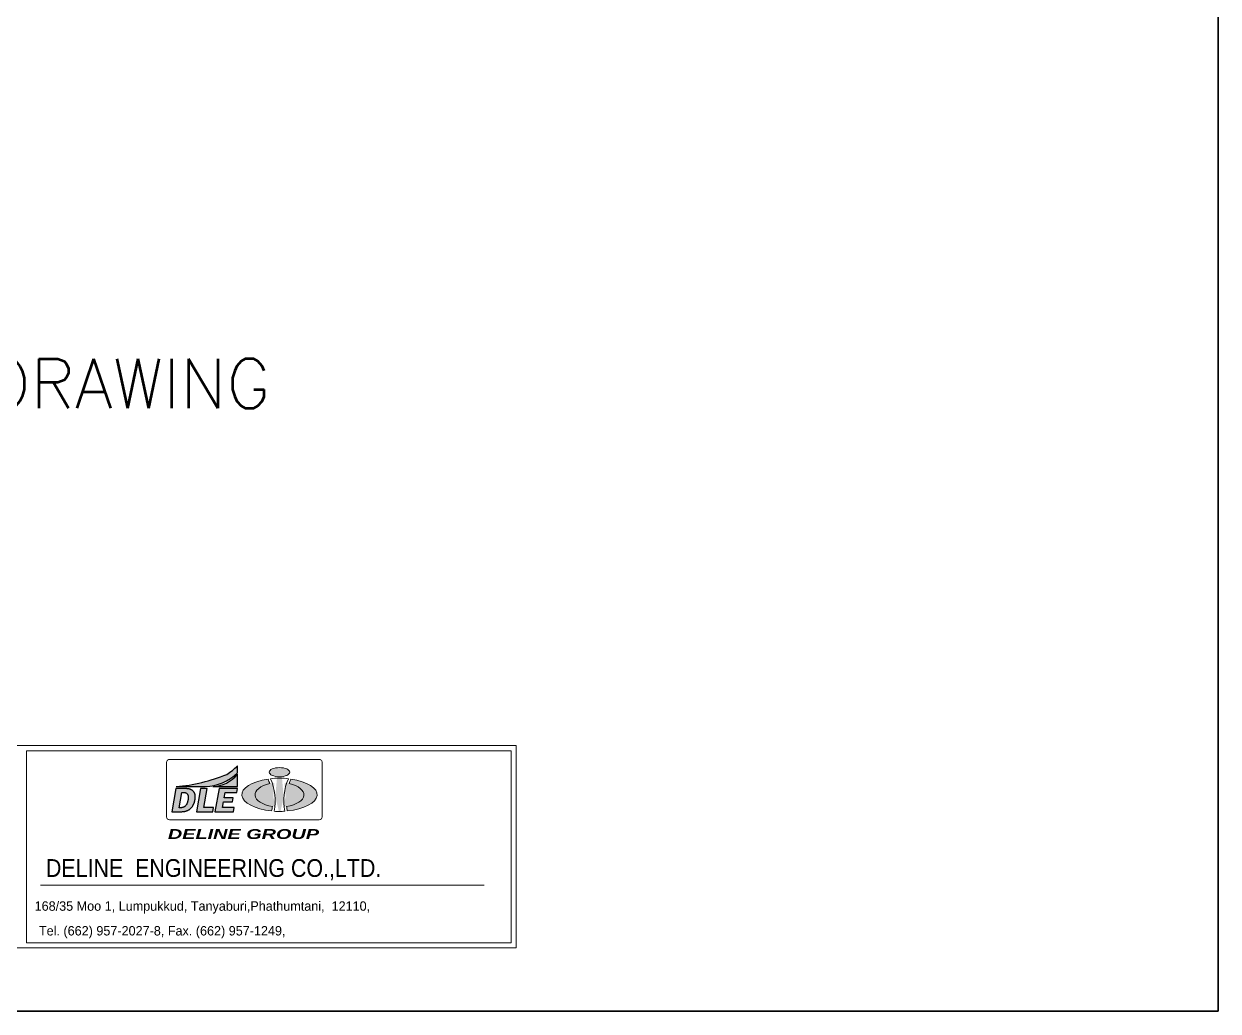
# Model space of a CAD drawing. Header units: millimetres. Extents: x 12053 to 14213, y -1155 to 627.
# Drawn here: x 13783.1 to 14213.3, y -466 to -110.4 of the extents above; entities that cross this region are included whole.
import ezdxf

# ---------------------------------------------------------------- set-up
doc = ezdxf.new("R2010")
doc.units = ezdxf.units.MM
doc.header["$LTSCALE"] = 6
doc.layers.add('FR-HED', color=4, linetype='Continuous')
doc.layers.add('PDF_Geometry', color=7, linetype='Continuous')
doc.styles.add('cordia', font='cordia.shx', dxfattribs={"height": 1.9})
doc.styles.add('ROMANS', font='romans')
doc.styles.add('SLDTEXTSTYLE0', font='TXT', dxfattribs={"width": 0.7})

# ---------------------------------------------------------------- blocks, each defined once
blk = doc.blocks.new('dle')
h = blk.add_hatch(color=5)
edge = h.paths.add_edge_path(flags=0)
edge.add_arc((-9.430068731784559, 14.00970964352837), 11.99946329030294, 271.9821036755247, 314.2254867279619)
edge.add_line((-1.060635854661086, 5.410889226129711), (-1.060635854661086, 7.134923260146934))
edge.add_arc((-11.41370212692709, 17.50743417471494), 14.65520262259908, 301.67288878283824, 314.946245375846, ccw=False)
edge.add_arc((-19.61735345444322, 43.45271759127218), 41.57750898584276, 274.7403286000644, 292.48153559218787, ccw=False)
edge.add_line((-16.18138859843748, 2.017425882698717), (-9.015039269186673, 2.017425882698717))
h = blk.add_hatch(color=1)
edge = h.paths.add_edge_path()
edge.add_ellipse((9.282591852897895, 5.566803876517042), major_axis=(2.528534041965131, 0), ratio=0.4463592858230124, start_angle=0, end_angle=360)
h = blk.add_hatch(color=5)
edge = h.paths.add_edge_path(flags=0)
edge.add_line((-1.060635854661086, 2.017425882698717), (-1.060635854661086, 5.061490527237765))
edge.add_arc((-7.458767312782584, 10.24414996554151), 8.233835376551207, 272.38145352481615, 320.99159222325613, ccw=False)
edge.add_line((-7.116633022065798, 2.017425882698717), (-1.060635854661086, 2.017425882698717))
at = {"linetype": 'Continuous'}
h = blk.add_hatch(color=1, dxfattribs=at)
edge = h.paths.add_edge_path(flags=0)
edge.add_ellipse((9.282591852897895, 0), major_axis=(6.035348208313751, 8.255281513093938e-15), ratio=0.4937199814262935, start_angle=113.0787753565109, end_angle=253.1989490431069, ccw=False)
edge.add_arc((-4.979845820758783, -1.411525781733872), 12.60059747816523, 19.24286183501346, 24.79526594527965)
edge.add_ellipse((9.875097715848824, 0), major_axis=(9.875097715848513, 1.238292226964094e-13), ratio=0.4179907631880291, start_angle=110.2378082024716, end_angle=255.2082611563545)
edge.add_arc((-4.979845820758783, -1.411525781733872), 12.60059747816213, 348.1878742098764, 353.4330683967182)
h = blk.add_hatch(color=1, dxfattribs=at)
edge = h.paths.add_edge_path(flags=0)
edge.add_ellipse((8.690085989957879, 0), major_axis=(-9.875097715833704, 1.651056302618787e-14), ratio=0.4179907631895262, start_angle=253.7319204317476, end_angle=266.5601872324853)
edge.add_ellipse((9.875097715848824, 0), major_axis=(9.875097715844337, 0), ratio=0.4179907631890752, start_angle=93.43981276751309, end_angle=106.4951676919695)
edge.add_arc((-4.979845820758783, -1.411525781733872), 13.19310334111446, 348.4157119153354, 24.015336561994616, ccw=False)
edge.add_ellipse((9.90230356135362, 0.001184124988867552), major_axis=(-11.21169220674284, 0.02244906240030023), ratio=0.3682598703982211, start_angle=79.98570947252364, end_angle=86.87368411700648)
edge.add_ellipse((8.690085989957879, 0), major_axis=(-9.875097715833704, 1.651056302618787e-14), ratio=0.4179907631895262, start_angle=93.43981276752828, end_angle=101.2587257024934)
edge.add_arc((23.54502952660914, -1.411525781919863), 13.19310334111491, 155.9846634389345, 191.5286169408379, ccw=False)
edge.add_ellipse((8.690085989957879, 0), major_axis=(-9.87509770433795, 0), ratio=0.4179907636778736, start_angle=253.5048322885492, end_angle=253.7319204137464)
h = blk.add_hatch(color=1, dxfattribs=at)
edge = h.paths.add_edge_path(flags=0)
edge.add_ellipse((9.282591852897895, 0), major_axis=(-6.035348208325973, 2.47658445392818e-14), ratio=0.4937199814249996, start_angle=106.8010509568341, end_angle=246.9212246435544, ccw=False)
edge.add_arc((23.54502952660914, -1.411525781919863), 12.60059747818162, 186.566931602447, 191.8121257886403)
edge.add_ellipse((8.690085989957879, 0), major_axis=(-9.875097715420008, 1.651056302618788e-14), ratio=0.4179907631926678, start_angle=104.7917388440262, end_angle=249.7621917969055)
edge.add_arc((23.54502952660914, -1.411525781919863), 12.60059747826385, 155.2047340547041, 160.7571381642528)
h = blk.add_hatch(color=5)
h.paths.add_polyline_path([(-12.3752817935092, 1.204066269494888), (-12.46457335666491, 1.249432144358252), (-12.5574653861986, 1.291197552974609), (-12.65467797516612, 1.328642402062087), (-12.70436440958292, 1.345204546865261), (-12.79581625258652, 1.37328818368951), (-12.89158865504578, 1.399931634007771), (-12.99024143060888, 1.424414804564549), (-13.09393485884357, 1.44673769537485), (-13.2005086601348, 1.466900306423668), (-13.3114030208817, 1.485622730969226), (-13.42661794119704, 1.50218487575512), (-13.54543332775211, 1.516586740801813), (-13.66784918056146, 1.529548419341609), (-13.79386549965056, 1.540349818125833), (-13.92420237820625, 1.548990937139024), (-14.05813972306714, 1.555471776408467), (-14.1963976274601, 1.560512429176924), (-14.33825599802367, 1.563392802177987), (-14.48371483492883, 1.564112895421204), (-16.25082367500727, 1.564112895421204), (-17.26327478715029, -4.183671440939179), (-15.29958048932167, -4.183671440939179), (-15.15556183892113, -4.182231254449562), (-15.01586374805993, -4.17935088144668), (-14.87976612347848, -4.175030321933718), (-14.74798905838907, -4.167829389403323), (-14.61981245951029, -4.159188270384675), (-14.4959564201672, -4.148386871615457), (-14.37642094037801, -4.136145286325245), (-14.26120602006267, -4.12102332803579), (-14.14959156601617, -4.104461183249441), (-14.04229767154902, -4.086458851949828), (-13.93860424329614, -4.065576147640968), (-13.88891780886115, -4.05477474887175), (-13.77226270211395, -4.024530832298296), (-13.6570477817877, -3.989966356197328), (-13.54327304795879, -3.95036122735155), (-13.43093850070727, -3.90499535247227), (-13.32076423315812, -3.854588824834991), (-13.21203015215724, -3.799141644464271), (-13.1040161643723, -3.73865381129508), (-12.99816245633701, -3.673125325368346), (-12.89446902806594, -3.602556186698621), (-12.84334240721728, -3.565111337602048), (-12.76125177643553, -3.501743131432249), (-12.68132142549439, -3.434054365761767), (-12.60283126105787, -3.362765133825633), (-12.52578128309688, -3.28787543563385), (-12.45089158491828, -3.208665177920466), (-12.37744207323703, -3.125854453960528), (-12.30615284128362, -3.03944326374949), (-12.23630379586393, -2.948711513992293), (-12.16861503017935, -2.855099391263593), (-12.10236645100304, -2.757166709006924), (-12.03827815163459, -2.654913467243205), (-12.00227348898989, -2.595145727349973), (-11.95474733443189, -2.511614910121807), (-11.90938145951077, -2.42664390639311), (-11.86617586440116, -2.340232716187074), (-11.82513054901938, -2.25238133944822), (-11.78696560670141, -2.163089776210199), (-11.75024085083351, -2.071637933232068), (-11.715676374748, -1.9787459037384), (-11.68327217844853, -1.883693594507349), (-11.65302826188417, -1.787921191999885), (-11.62494462504401, -1.689988509750492), (-11.59902126794623, -1.590615640980559), (-11.57453809738217, -1.48908249247097), (-11.55293529984556, -1.386829250714527), (-11.53349278204769, -1.282415729196146), (-11.51621054397765, -1.17944239418739), (-11.50036849244134, -1.06782794013634), (-11.48668672065105, -0.9583737658440441), (-11.47588532187729, -0.8517999645728196), (-11.46796429608366, -0.7473864430526191), (-11.46364373657343, -0.6451332012998137), (-11.46148345683469, -0.5457603325371565), (-11.46220355013065, -0.4492678367996632), (-11.46580401636675, -0.3549356207872734), (-11.47228485561573, -0.2634837778023211), (-11.48236616118083, -0.1741922145802164), (-11.49460774644103, -0.08778102435280744), (-11.50972970471776, -0.003530113873694063), (-11.52773203602919, 0.07856051683347687), (-11.54861474033532, 0.1570506812781787), (-11.57237781763615, 0.234100659233718), (-11.59902126794623, 0.3082702641804644), (-11.62854509132012, 0.3795594961111419), (-11.66094928762323, 0.4486884482857931), (-11.69263339072495, 0.5091762814472531), (-11.74376001157361, 0.5984678446839098), (-11.7984870987093, 0.6827187551402858), (-11.85753474535522, 0.7626491061041634), (-11.92018285827362, 0.8389789908001148), (-11.98643143747177, 0.910268222745799), (-12.05628048290237, 0.9772368951616954), (-12.13045008782501, 1.040605101326491), (-12.20822015902013, 1.098932654720556), (-12.29031078975459, 1.15365974186534)], flags=0)
h.paths.add_polyline_path([(-15.44863979243019, -3.197863779143972), (-14.78327362771961, 0.5790253268796732), (-14.50459753921314, 0.5790253268796732), (-14.33249525202336, 0.5747047673576162), (-14.19999809369256, 0.5653435550943868), (-14.07686214762361, 0.5509416900476936), (-13.96380750704702, 0.5300589857538398), (-13.86011407878323, 0.5041356286806149), (-13.76578186280676, 0.4731716188639439), (-13.66517078491597, 0.4284555842450573), (-13.58647864307932, 0.3795594961111419), (-13.51734969091194, 0.3241123157167749), (-13.4547015780372, 0.2593039230478098), (-13.39781421111911, 0.1844142248578464), (-13.34668759022679, 0.09944322113278758), (-13.30132171536025, 0.005111005145863601), (-13.26047407268561, -0.1025782346937376), (-13.23795350920773, -0.1763524943221455), (-13.22139136437181, -0.2490819127719988), (-13.20770959262882, -0.3261318907202622), (-13.19834838036695, -0.4082225214347091), (-13.19258763434118, -0.4946337116643917), (-13.19042735455878, -0.5853654613742947), (-13.19186754110706, -0.6811378638831229), (-13.19618810062093, -0.7812308258885423), (-13.20482921964503, -0.8856443474141997), (-13.21707080485794, -0.9950985216942172), (-13.2329128563797, -1.108873255494018), (-13.25235537424305, -1.227688642044086), (-13.27395817176148, -1.343623655600368), (-13.29772124909141, -1.459558669149374), (-13.32292451294052, -1.571173123200424), (-13.34956796325423, -1.678467017720322), (-13.37765160007621, -1.781440352735899), (-13.40645533016504, -1.879373034978016), (-13.43741933996716, -1.972985157728999), (-13.46982353632484, -2.062276720959289), (-13.50366791912165, -2.146527631423396), (-13.53823239525809, -2.227178075623215), (-13.57495715106415, -2.302787867083225), (-13.61312209343669, -2.37335700575295), (-13.65200712902515, -2.440325678192949), (-13.69665291063939, -2.509454630365326), (-13.76794214260008, -2.609547592363469), (-13.84211174752636, -2.701719528610738), (-13.91916172548736, -2.784530252584773), (-13.9983719831871, -2.858699857516513), (-14.08118270714476, -2.924228343445066), (-14.1661537108339, -2.981115710344056), (-14.25400508758685, -3.030082051453064), (-14.31161254772087, -3.056005408535839), (-14.41170550971219, -3.093450257616041), (-14.51899940423755, -3.125854453960528), (-14.63349423131876, -3.151777811028751), (-14.756630177435, -3.171940422077569), (-14.88624696273837, -3.186342287131083), (-15.02450486708403, -3.19498340615155), (-15.16996370390916, -3.197863779143972)], flags=0)
for points in [[(-6.937137555367372, -3.105691842913529), (-9.34368920315319, -3.105691842913529), (-8.521342709493183, 1.564112895421204), (-10.16243523048252, 1.564112895421204), (-11.17488634258189, -4.183671440939179), (-7.127242173861305, -4.183671440939179)], [(-4.1323743393732, 0.5790253268796732), (-1.233278907369822, 0.5790253268796732), (-1.059736433704529, 1.564112895421204), (-5.599924386708153, 1.564112895421204), (-6.612375498807523, -4.183671440939179), (-2.072187545803899, -4.183671440939179), (-1.891444139590021, -3.156098370533982), (-4.790539571593399, -3.156098370533982), (-4.541387306464458, -1.741115130615981), (-2.28749542809237, -1.741115130615981), (-2.113952954390697, -0.7560275620749053), (-4.367844832726405, -0.7560275620749053)]]:
    blk.add_hatch(color=5).paths.add_polyline_path(points, flags=0)
at = {"color": 5}
for p, q in [((-1.060635854661086, 5.410889226129711), (-1.060635854661086, 7.134923260147389)), ((-1.060635854661086, 2.017425882698717), (-1.060635854661086, 5.061490527230944)), ((-16.25082367500727, 1.564112895421204), (-17.26327478715029, -4.183671440939179)), ((-14.48371483492883, 1.564112895421204), (-16.25082367500727, 1.564112895421204)), ((-16.18138859843748, 2.017425882698717), (-9.015039269233966, 2.017425882698717)), ((-15.44863979243019, -3.197863779143972), (-14.78327362771961, 0.5790253268796732)), ((-14.78327362771961, 0.5790253268796732), (-14.50459753921314, 0.5790253268796732)), ((-14.50459753921314, 0.5790253268796732), (-14.33249525202336, 0.574704767358071)), ((-14.33825599802367, 1.563392802177987), (-14.48371483492883, 1.564112895421204)), ((-14.1963976274601, 1.560512429176924), (-14.33825599802367, 1.563392802177987)), ((-14.33249525202336, 0.574704767358071), (-14.19999809369256, 0.5653435550943868)), ((-14.19999809369256, 0.5653435550943868), (-14.07686214762361, 0.5509416900476936)), ((-14.05813972306714, 1.555471776408467), (-14.1963976274601, 1.560512429176924)), ((-14.07686214762361, 0.5509416900476936), (-13.96380750704702, 0.5300589857538398)), ((-13.92420237820625, 1.548990937139024), (-14.05813972306714, 1.555471776408467)), ((-13.96380750704702, 0.5300589857538398), (-13.86011407878323, 0.5041356286810696)), ((-13.79386549965056, 1.540349818125833), (-13.92420237820625, 1.548990937139024)), ((-13.86011407878323, 0.5041356286810696), (-13.76578186280676, 0.4731716188643986)), ((-13.66784918056146, 1.529548419342063), (-13.79386549965056, 1.540349818125833)), ((-13.76578186280676, 0.4731716188643986), (-13.66517078491597, 0.4284555842450573)), ((-13.54543332775211, 1.516586740801813), (-13.66784918056146, 1.529548419342063)), ((-13.66517078491597, 0.4284555842450573), (-13.58647864307932, 0.3795594961111419)), ((-13.58647864307932, 0.3795594961111419), (-13.51734969091194, 0.3241123157167749)), ((-13.42661794119704, 1.50218487575512), (-13.54543332775211, 1.516586740801813)), ((-13.51734969091194, 0.3241123157167749), (-13.4547015780372, 0.2593039230478098)), ((-13.4547015780372, 0.2593039230478098), (-13.39781421111911, 0.1844142248578464)), ((-13.3114030208817, 1.485622730969226), (-13.42661794119704, 1.50218487575512)), ((-13.39781421111911, 0.1844142248578464), (-13.34668759022679, 0.09944322113278758)), ((-13.34668759022679, 0.09944322113278758), (-13.30132171536025, 0.005111005146318348)), ((-13.2005086601348, 1.466900306424122), (-13.3114030208817, 1.485622730969226)), ((-13.30132171536025, 0.005111005146318348), (-13.26047407268561, -0.1025782346937376)), ((-13.09393485884357, 1.446737695375305), (-13.2005086601348, 1.466900306424122)), ((-12.99024143060888, 1.424414804564549), (-13.09393485884357, 1.446737695375305)), ((-12.89158865504578, 1.399931634007771), (-12.99024143060888, 1.424414804564549)), ((-12.79581625258652, 1.373288183689965), (-12.89158865504578, 1.399931634007771)), ((-12.70436440958292, 1.345204546865261), (-12.79581625258652, 1.373288183689965)), ((-12.65467797516612, 1.328642402062542), (-12.70436440958292, 1.345204546865261)), ((-12.5574653861986, 1.291197552974609), (-12.65467797516612, 1.328642402062542)), ((-12.46457335666491, 1.249432144358252), (-12.5574653861986, 1.291197552974609)), ((-12.3752817935092, 1.204066269494888), (-12.46457335666491, 1.249432144358252)), ((-12.29031078975459, 1.15365974186534), (-12.3752817935092, 1.204066269494888)), ((-12.20822015902013, 1.098932654721011), (-12.29031078975459, 1.15365974186534)), ((-12.13045008782501, 1.040605101326491), (-12.20822015902013, 1.098932654721011)), ((-12.05628048290237, 0.9772368951616954), (-12.13045008782501, 1.040605101326491)), ((-11.98643143747177, 0.910268222745799), (-12.05628048290237, 0.9772368951616954)), ((-11.92018285827362, 0.8389789908005696), (-11.98643143747177, 0.910268222745799)), ((-11.85753474535522, 0.7626491061041634), (-11.92018285827362, 0.8389789908005696)), ((-11.7984870987093, 0.6827187551402858), (-11.85753474535522, 0.7626491061041634)), ((-11.74376001157361, 0.5984678446839098), (-11.7984870987093, 0.6827187551402858)), ((-11.69263339072495, 0.5091762814477079), (-11.74376001157361, 0.5984678446839098)), ((-11.66094928762323, 0.4486884482857931), (-11.69263339072495, 0.5091762814477079)), ((-11.62854509132012, 0.3795594961111419), (-11.66094928762323, 0.4486884482857931)), ((-11.59902126794623, 0.3082702641804644), (-11.62854509132012, 0.3795594961111419)), ((-11.57237781763615, 0.234100659233718), (-11.59902126794623, 0.3082702641804644)), ((-11.54861474033532, 0.1570506812786334), (-11.57237781763615, 0.234100659233718)), ((-11.52773203602919, 0.07856051683347687), (-11.54861474033532, 0.1570506812786334)), ((-11.50972970471776, -0.003530113873694063), (-11.52773203602919, 0.07856051683347687)), ((-10.16243523048252, 1.564112895421204), (-11.17488634258189, -4.183671440939179)), ((-8.521342709493183, 1.564112895421204), (-10.16243523048252, 1.564112895421204)), ((-9.34368920315319, -3.105691842913529), (-8.521342709493183, 1.564112895421204)), ((-7.116633022065798, 2.017425882698717), (-1.060635854661086, 2.017425882698717)), ((-5.599924386708153, 1.564112895421204), (-6.612375498807523, -4.183671440939179)), ((-1.059736433704529, 1.564112895421204), (-5.599924386708153, 1.564112895421204)), ((-4.367844832726405, -0.7560275620744505), (-4.1323743393732, 0.5790253268796732)), ((-4.1323743393732, 0.5790253268796732), (-1.233278907369822, 0.5790253268796732)), ((-1.233278907369822, 0.5790253268796732), (-1.059736433704529, 1.564112895421204)), ((-14.08118270714476, -2.924228343445066), (-14.1661537108339, -2.981115710344056)), ((-13.9983719831871, -2.858699857516513), (-14.08118270714476, -2.924228343445066)), ((-13.91916172548736, -2.784530252584318), (-13.9983719831871, -2.858699857516513)), ((-13.84211174752636, -2.701719528610283), (-13.91916172548736, -2.784530252584318)), ((-13.76794214260008, -2.609547592363469), (-13.84211174752636, -2.701719528610283)), ((-13.69665291063939, -2.509454630365326), (-13.76794214260008, -2.609547592363469)), ((-13.65200712902515, -2.440325678192949), (-13.69665291063939, -2.509454630365326)), ((-13.61312209343669, -2.37335700575295), (-13.65200712902515, -2.440325678192949)), ((-13.57495715106415, -2.30278786708277), (-13.61312209343669, -2.37335700575295)), ((-13.53823239525809, -2.227178075623215), (-13.57495715106415, -2.30278786708277)), ((-13.50366791912165, -2.146527631423396), (-13.53823239525809, -2.227178075623215)), ((-13.46982353632484, -2.062276720959289), (-13.50366791912165, -2.146527631423396)), ((-13.43741933996716, -1.972985157728999), (-13.46982353632484, -2.062276720959289)), ((-13.40645533016504, -1.879373034978016), (-13.43741933996716, -1.972985157728999)), ((-13.37765160007621, -1.781440352735899), (-13.40645533016504, -1.879373034978016)), ((-13.34956796325423, -1.678467017720322), (-13.37765160007621, -1.781440352735899)), ((-13.32292451294052, -1.571173123199969), (-13.34956796325423, -1.678467017720322)), ((-13.29772124909141, -1.459558669149374), (-13.32292451294052, -1.571173123199969)), ((-13.27395817176148, -1.343623655600368), (-13.29772124909141, -1.459558669149374)), ((-13.25235537424305, -1.227688642044086), (-13.27395817176148, -1.343623655600368)), ((-13.26047407268561, -0.1025782346937376), (-13.23795350920773, -0.1763524943221455)), ((-13.2329128563797, -1.108873255494018), (-13.25235537424305, -1.227688642044086)), ((-13.23795350920773, -0.1763524943221455), (-13.22139136437181, -0.2490819127719988)), ((-13.21707080485794, -0.9950985216942172), (-13.2329128563797, -1.108873255494018)), ((-13.22139136437181, -0.2490819127719988), (-13.20770959262882, -0.3261318907198074)), ((-13.20482921964503, -0.8856443474141997), (-13.21707080485794, -0.9950985216942172)), ((-13.20770959262882, -0.3261318907198074), (-13.19834838036695, -0.4082225214347091)), ((-13.19618810062093, -0.7812308258885423), (-13.20482921964503, -0.8856443474141997)), ((-13.19834838036695, -0.4082225214347091), (-13.19258763434118, -0.4946337116643917)), ((-13.19186754110706, -0.6811378638831229), (-13.19618810062093, -0.7812308258885423)), ((-13.19258763434118, -0.4946337116643917), (-13.19042735455878, -0.5853654613738399)), ((-13.19042735455878, -0.5853654613738399), (-13.19186754110706, -0.6811378638831229)), ((-12.23630379586393, -2.948711513992293), (-12.16861503017935, -2.855099391263593)), ((-12.16861503017935, -2.855099391263593), (-12.10236645100304, -2.757166709006924)), ((-12.10236645100304, -2.757166709006924), (-12.03827815163459, -2.65491346724275)), ((-12.03827815163459, -2.65491346724275), (-12.00227348898989, -2.595145727349973)), ((-12.00227348898989, -2.595145727349973), (-11.95474733443189, -2.511614910121807)), ((-11.95474733443189, -2.511614910121807), (-11.90938145951077, -2.42664390639311)), ((-11.90938145951077, -2.42664390639311), (-11.86617586440116, -2.340232716187074)), ((-11.86617586440116, -2.340232716187074), (-11.82513054901938, -2.25238133944822)), ((-11.82513054901938, -2.25238133944822), (-11.78696560670141, -2.163089776209745)), ((-11.78696560670141, -2.163089776209745), (-11.75024085083351, -2.071637933231614)), ((-11.75024085083351, -2.071637933231614), (-11.715676374748, -1.9787459037384)), ((-11.715676374748, -1.9787459037384), (-11.68327217844853, -1.883693594506894)), ((-11.68327217844853, -1.883693594506894), (-11.65302826188417, -1.787921191999885)), ((-11.65302826188417, -1.787921191999885), (-11.62494462504401, -1.689988509750492)), ((-11.62494462504401, -1.689988509750492), (-11.59902126794623, -1.590615640980559)), ((-11.59902126794623, -1.590615640980559), (-11.57453809738217, -1.48908249247097)), ((-11.57453809738217, -1.48908249247097), (-11.55293529984556, -1.386829250714527)), ((-11.55293529984556, -1.386829250714527), (-11.53349278204769, -1.282415729196146)), ((-11.53349278204769, -1.282415729196146), (-11.51621054397765, -1.17944239418739)), ((-11.51621054397765, -1.17944239418739), (-11.50036849244134, -1.067827940135885)), ((-11.49460774644103, -0.08778102435280744), (-11.50972970471776, -0.003530113873694063)), ((-11.50036849244134, -1.067827940135885), (-11.48668672065105, -0.9583737658440441)), ((-11.48236616118083, -0.1741922145802164), (-11.49460774644103, -0.08778102435280744)), ((-11.48668672065105, -0.9583737658440441), (-11.47588532187729, -0.8517999645728196)), ((-11.47228485561573, -0.2634837778018664), (-11.48236616118083, -0.1741922145802164)), ((-11.47588532187729, -0.8517999645728196), (-11.46796429608366, -0.7473864430521644)), ((-11.46580401636675, -0.3549356207872734), (-11.47228485561573, -0.2634837778018664)), ((-11.46796429608366, -0.7473864430521644), (-11.46364373657343, -0.6451332012998137)), ((-11.46220355013065, -0.4492678367996632), (-11.46580401636675, -0.3549356207872734)), ((-11.46364373657343, -0.6451332012998137), (-11.46148345683469, -0.5457603325371565)), ((-11.46148345683469, -0.5457603325371565), (-11.46220355013065, -0.4492678367996632)), ((-4.790539571593399, -3.156098370533982), (-4.541387306464458, -1.741115130615981)), ((-4.541387306464458, -1.741115130615981), (-2.28749542809237, -1.741115130615981)), ((-2.113952954390697, -0.7560275620744505), (-4.367844832726405, -0.7560275620744505)), ((-2.28749542809237, -1.741115130615981), (-2.113952954390697, -0.7560275620744505)), ((-17.26327478715029, -4.183671440939179), (-15.29958048932167, -4.183671440939179)), ((-15.16996370390916, -3.197863779143972), (-15.44863979243019, -3.197863779143972)), ((-15.29958048932167, -4.183671440939179), (-15.15556183892113, -4.182231254449562)), ((-15.02450486708403, -3.19498340615155), (-15.16996370390916, -3.197863779143972)), ((-15.15556183892113, -4.182231254449562), (-15.01586374805993, -4.17935088144668)), ((-14.88624696273837, -3.186342287131083), (-15.02450486708403, -3.19498340615155)), ((-15.01586374805993, -4.17935088144668), (-14.87976612347848, -4.175030321933718)), ((-14.756630177435, -3.171940422077569), (-14.88624696273837, -3.186342287131083)), ((-14.87976612347848, -4.175030321933718), (-14.74798905838907, -4.167829389403323)), ((-14.63349423131876, -3.151777811019201), (-14.756630177435, -3.171940422077569)), ((-14.74798905838907, -4.167829389403323), (-14.61981245951029, -4.159188270384675)), ((-14.51899940423755, -3.125854453960528), (-14.63349423131876, -3.151777811019201)), ((-14.61981245951029, -4.159188270384675), (-14.4959564201672, -4.148386871615457)), ((-14.41170550971219, -3.093450257616041), (-14.51899940423755, -3.125854453960528)), ((-14.4959564201672, -4.148386871615457), (-14.37642094037801, -4.136145286325245)), ((-14.31161254772087, -3.056005408535839), (-14.41170550971219, -3.093450257616041)), ((-14.37642094037801, -4.136145286325245), (-14.26120602006267, -4.12102332803579)), ((-14.25400508758685, -3.030082051453064), (-14.31161254772087, -3.056005408535839)), ((-14.26120602006267, -4.12102332803579), (-14.14959156601617, -4.104461183249441)), ((-14.1661537108339, -2.981115710344056), (-14.25400508758685, -3.030082051453064)), ((-14.14959156601617, -4.104461183249441), (-14.04229767154902, -4.086458851949828)), ((-14.04229767154902, -4.086458851949828), (-13.93860424329614, -4.065576147640968)), ((-13.93860424329614, -4.065576147640968), (-13.88891780886115, -4.05477474887175)), ((-13.88891780886115, -4.05477474887175), (-13.77226270211395, -4.024530832298296)), ((-13.77226270211395, -4.024530832298296), (-13.6570477817877, -3.989966356197328)), ((-13.6570477817877, -3.989966356197328), (-13.54327304795879, -3.950361227351095)), ((-13.54327304795879, -3.950361227351095), (-13.43093850070727, -3.904995352471815)), ((-13.43093850070727, -3.904995352471815), (-13.32076423315812, -3.854588824834536)), ((-13.32076423315812, -3.854588824834536), (-13.21203015215724, -3.799141644463816)), ((-13.21203015215724, -3.799141644463816), (-13.1040161643723, -3.738653811294625)), ((-13.1040161643723, -3.738653811294625), (-12.99816245633701, -3.673125325368346)), ((-12.99816245633701, -3.673125325368346), (-12.89446902806594, -3.602556186698621)), ((-12.89446902806594, -3.602556186698621), (-12.84334240721728, -3.565111337602048)), ((-12.84334240721728, -3.565111337602048), (-12.76125177643553, -3.501743131431795)), ((-12.76125177643553, -3.501743131431795), (-12.68132142549439, -3.434054365761767)), ((-12.68132142549439, -3.434054365761767), (-12.60283126105787, -3.362765133825178)), ((-12.60283126105787, -3.362765133825178), (-12.52578128309688, -3.28787543563385)), ((-12.52578128309688, -3.28787543563385), (-12.45089158491828, -3.208665177920011)), ((-12.45089158491828, -3.208665177920011), (-12.37744207323703, -3.125854453960528)), ((-12.37744207323703, -3.125854453960528), (-12.30615284128362, -3.039443263749035)), ((-12.30615284128362, -3.039443263749035), (-12.23630379586393, -2.948711513992293)), ((-11.17488634258189, -4.183671440939179), (-7.127242173861305, -4.183671440939179)), ((-6.937137555367372, -3.105691842913529), (-9.34368920315319, -3.105691842913529)), ((-7.127242173861305, -4.183671440939179), (-6.937137555367372, -3.105691842913529)), ((-6.612375498807523, -4.183671440939179), (-2.072187545803899, -4.183671440939179)), ((-1.891444139590021, -3.156098370533982), (-4.790539571593399, -3.156098370533982)), ((-2.072187545803899, -4.183671440939179), (-1.891444139590021, -3.156098370533982))]:
    blk.add_line(p, q, dxfattribs=at)
at = {"color": 1, "linetype": 'Continuous', "lineweight": 0}
blk.add_line((7.943958416472015, -4.063555156925759), (7.944518666277872, -4.060823495306067), dxfattribs=at)
at = {"color": 5, "const_width": 0.214494773519164}
for points in [[(19.7894850086559, 1.280541637197985), (19.7894850086559, 7.995783135466354, 0.414213562373095), (19.07319258219286, 8.712075561936217), (-17.81586738158876, 8.712075561936217, 0.414213562373095), (-18.53215980806999, 7.995783135466354), (-18.53215980806999, 1.280541637197985)], [(19.7894850086559, 1.280541637197985), (19.7894850086559, -5.434699861055833, -0.414213562373095), (19.07319258219286, -6.150992287533427), (-17.81586738158876, -6.150992287533427, -0.414213562373095), (-18.53215980806999, -5.434699861055833), (-18.53215980806999, 1.280541637197985)]]:
    blk.add_lwpolyline(points, format="xyb", dxfattribs=at)
at = {"color": 5}
for centre, radius, start, end in [((-11.41370212692709, 17.50743417471494), 14.65520262259908, 301.6728887933529, 314.946245308645), ((-19.61735345444322, 43.45271759127263), 41.57750898584276, 274.7403284893031, 292.4815355285172), ((-9.430068731784559, 14.00970964352837), 11.99946329030294, 271.9821037301795, 314.2254866945957), ((-7.458767312782584, 10.24414996554196), 8.233835376551207, 272.3814535973547, 320.9915922563339)]:
    blk.add_arc(centre, radius, start, end, dxfattribs=at)
at = {"color": 1, "linetype": 'Continuous', "lineweight": 0}
for centre, radius, start, end in [((-4.979845820758783, -1.411525781733872), 12.60059747816523, 19.24286183499623, 24.79526594526828), ((-4.979845820758783, -1.411525781733872), 12.60059747816523, 19.24286183499623, 24.79526594526828), ((-4.979845820758783, -1.411525781733872), 13.19310334111446, 348.4157119153145, 24.01533656203401), ((23.54502952660914, -1.411525781919408), 13.1931033411149, 155.9846634389241, 191.5286169408168), ((23.54502952660914, -1.411525781919408), 12.60059747826383, 155.2047340547049, 160.757138164252), ((23.54502952660914, -1.411525781919408), 12.60059747826383, 155.2047340547049, 160.757138164252), ((-4.979845820758783, -1.411525781733872), 12.60059747816214, 348.1878742098752, 353.4330683967337), ((-4.979845820758783, -1.411525781733872), 12.60059747816214, 348.1878742098752, 353.4330683967337), ((23.54502952660914, -1.411525781919408), 12.60059747818162, 186.5669316024093, 191.8121257886368), ((23.54502952660914, -1.411525781919408), 12.60059747818162, 186.5669316024093, 191.8121257886368), ((23.54502952660914, -1.411525781919408), 13.1931033411149, 191.5286169408168, 191.596398240915)]:
    blk.add_arc(centre, radius, start, end, dxfattribs=at)
blk.add_ellipse((9.282591852897895, 5.566803876517042), major_axis=(2.52853404196513, 0), ratio=0.4463592858230124, dxfattribs=at)
blk.add_ellipse((9.282591852897895, 5.566803876517042), major_axis=(2.52853404196513, 0), ratio=0.4463592858230124, dxfattribs=at)
for centre, major_axis, ratio, start_param, end_param in [((9.875097715848824, 0), (9.875097715848511, 1.244341697256887e-13), 0.417990763188029, 1.924012713315141, 4.454224435467936), ((9.875097715848824, 0), (9.875097715847392, 5.951199421663362e-14), 0.417990763188082, 1.924012713315187, 4.454224435467909), ((9.875097715848824, 0), (9.875097715848469, 1.027934445560035e-13), 0.4179907631880314, 1.924012713315144, 4.454224435467936), ((9.875097715848824, 0), (9.87509771584433, 0), 0.4179907631890755, 1.630832385240138, 1.858691313688359), ((9.875097715848824, 0), (9.875097715844406, 1.623054387726373e-14), 0.4179907631890722, 1.630832385240137, 1.858691313688356), ((8.690085989957879, 0), (-9.875097715833704, 1.623054387726373e-14), 0.4179907631895262, 4.42845742894227, 4.65235292193942), ((8.690085989957879, 0), (-9.875097704337946, 0), 0.4179907636778736, 4.424493993151216, 4.652352921869446), ((8.690085989957879, 0), (-9.875097714944001, 1.623054387726372e-14), 0.4179907631895774, 4.424493993469258, 4.652352922685099), ((8.690085989957879, 0), (-9.875097715420008, 1.623054387726372e-14), 0.4179907631926678, 1.828960871718292, 4.359172593853573), ((8.690085989957879, 0), (-9.875097715419724, 0), 0.4179907631926813, 1.828960871718299, 4.359172593853563), ((9.282591852897895, 0), (6.035348208313754, 8.115271938631876e-15), 0.4937199814262937, 1.973596944094151, 4.419155323391569), ((9.282591852897895, 0), (6.035348208313754, 8.115271938631876e-15), 0.4937199814262937, 1.973596944094151, 4.419155323391569), ((9.282591852897895, 0), (6.035348208313975, 2.434581581589558e-14), 0.4937199814262728, 1.973596944094134, 4.419155323391579), ((9.282591852897895, 0), (-6.035348208325976, 2.434581581589557e-14), 0.4937199814249992, 1.864029983787008, 4.309588363086597), ((9.282591852897895, 0), (-6.035348208325781, 8.115271938631868e-15), 0.4937199814250162, 1.864029983787016, 4.309588363086583), ((9.90230356135362, 0.001184124988867552), (-11.21169220674292, 0.02244906240030085), 0.3682598703982212, 1.395986818447979, 1.516231821179272), ((9.90230356135362, 0.001184124988867552), (-11.21169220674303, 0.02244906240030085), 0.3682598703982214, 1.396013984839155, 1.516231821179272), ((8.690085989957879, 0), (-9.875097715833704, 1.623054387726373e-14), 0.4179907631895262, 1.630832385240399, 1.767298159882318), ((8.690085989957879, 0), (-9.875097715833682, 0), 0.417990763189528, 1.630832385240399, 1.767298159882318)]:
    blk.add_ellipse(centre, major_axis=major_axis, ratio=ratio, start_param=start_param, end_param=end_param, dxfattribs=at)
at = {"color": 7, "linetype": 'Continuous', "insert": (-18.22059788516344, -8.45446652119017), "char_height": 2.44014579532351, "attachment_point": 1, "style": 'SLDTEXTSTYLE0'}
blk.add_mtext('{\\W1.5;\\fCordia New|b1|i1|c0|p34;DELINE GROUP\\P}', dxfattribs=at)

msp = doc.modelspace()

# ---------------------------------------------------------------- linework, layer by layer
at = {"layer": 'PDF_Geometry', "lineweight": 35}
msp.add_lwpolyline([(13182.43313428449, -466.0401161719276), (14213.25733499861, -466.0401161719276), (14213.25733499861, 260.1843304046158), (13182.43313428449, 260.1843304046158)], close=True, dxfattribs=at)
at = {"layer": 'PDF_Geometry', "lineweight": 9}
for points in [[(13605.72670118002, -443.225051603504), (13607.60040213492, -443.225051603504), (13960.47055499847, -443.225051603504), (13960.47055499847, -370.3711497690695), (13435.21991428463, -370.3711497690695), (13435.21991428463, -443.225051603504), (13607.60040213492, -443.225051603504)], [(13784.05894500469, -372.2448507239608), (13952.80224864846, -372.2448507239608)], [(13789.16184838935, -420.6304224415383), (13948.8673003683, -420.6304224415383)]]:
    msp.add_lwpolyline(points, dxfattribs=at)
msp.add_lwpolyline([(13958.64378691963, -441.4615683518371), (13784.05894500469, -441.4615683518371), (13784.05894500469, -372.2448507239608), (13958.64378691963, -372.2448507239608)], close=True, dxfattribs=at)

# ---------------------------------------------------------------- block references
at = {"color": 3, "xscale": 1.461822091804612, "yscale": 1.461822091804612, "zscale": 1.461822091804612}
msp.add_blockref('dle', (13861.60976589033, -388.0959455791638), dxfattribs=at)

# ---------------------------------------------------------------- texts
at = {"color": 0, "style": 'cordia', "width": 0.9000000000000001}
msp.add_text('DELINE  ENGINEERING CO.,LTD. ', height=6.406765830070106, dxfattribs=at).set_placement((13791.0514002537, -417.6867216602825))
at = {"layer": 'FR-HED', "color": 0, "style": 'cordia'}
for s, p in [('168/35 Moo 1, Lumpukkud, Tanyaburi,Phathumtani,  12110,   ', (13786.99467814089, -429.8793966809083)), (' Tel. (662) 957-2027-8, Fax. (662) 957-1249, ', (13787.28748538244, -438.7895617361121))]:
    msp.add_text(s, height=3.393516476518365, dxfattribs=at).set_placement(p)
at = {"layer": 'PDF_Geometry', "lineweight": 35, "insert": (13482.80301238753, -231.0881422721845), "char_height": 17.70102169507026, "attachment_point": 1, "style": 'ROMANS'}
msp.add_mtext_dynamic_manual_height_columns('INSTRUMENT HOOK-UP DRAWING', width=547.4926850531947, gutter_width=2.676675521335658, heights=[0], dxfattribs=at)

doc.saveas('drawing.dxf')
